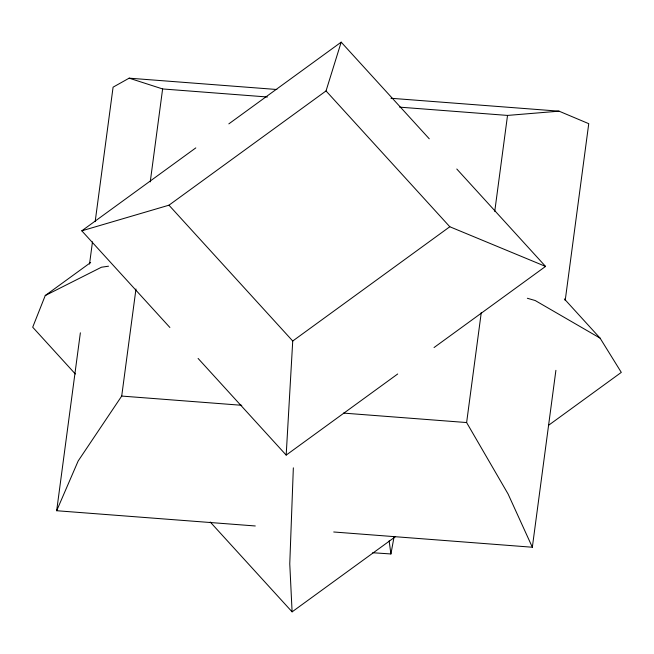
<?xml version="1.0" encoding="UTF-8"?>
<svg xmlns="http://www.w3.org/2000/svg" width="654" height="654" viewBox="0 0 654 654"><rect width="100%" height="100%" fill="white"/><g stroke="black" fill="none" stroke-linecap="round" stroke-linejoin="round"><path stroke-width="0.98" d="M397.697 373.982L286.182 455.102L292.73 341.012L168.961 205.192L81.799 230.821L169.885 327.482M293.344 467.839L289.763 563.854L292.101 611.85L395.229 536.828M255.289 525.971L56.669 510.725L80.368 332.812M89.524 264.069L92.484 241.833M95.173 221.616L113.085 87.17L129.149 78.169L276.871 89.508M56.669 510.725L78.161 460.988L121.709 396.071L135.975 288.986M150.24 181.894L162.617 88.952L129.149 78.169M333.72 531.988L532.34 547.235L508.076 493.983L466.621 422.549L481.287 312.432M494.743 211.406L507.529 115.423L559.064 111.172L588.747 123.68L565.187 300.587M532.34 547.235L555.9 370.336M372.698 552.736L390.912 553.963L394.027 537.081M168.961 205.192L326.035 90.931L341.184 42.15L429.261 138.803M90.644 262.524L45.249 295.534L32.7 327.204L75.357 374.014M81.799 230.821L195.799 147.902M228.835 123.868L341.184 42.15M292.73 341.012L449.805 226.75L545.559 266.423L434.043 347.544M548.698 425.198L621.3 372.388L600.07 338.126L564.353 298.935M45.249 295.534L101.46 267.224L108.515 266.194M390.969 98.272L559.064 111.172M162.617 88.952L267.412 96.996M399.676 107.15L507.529 115.423M121.709 396.071L241.767 405.292M343.513 413.099L466.621 422.549M527.353 298.273L535.185 300.521L600.07 338.126M456.786 169.01L545.559 266.423M326.035 90.931L449.805 226.75M198.097 358.441L286.182 455.102M210.22 522.006L292.101 611.85M389.13 540.833L390.912 553.963"/></g></svg>
